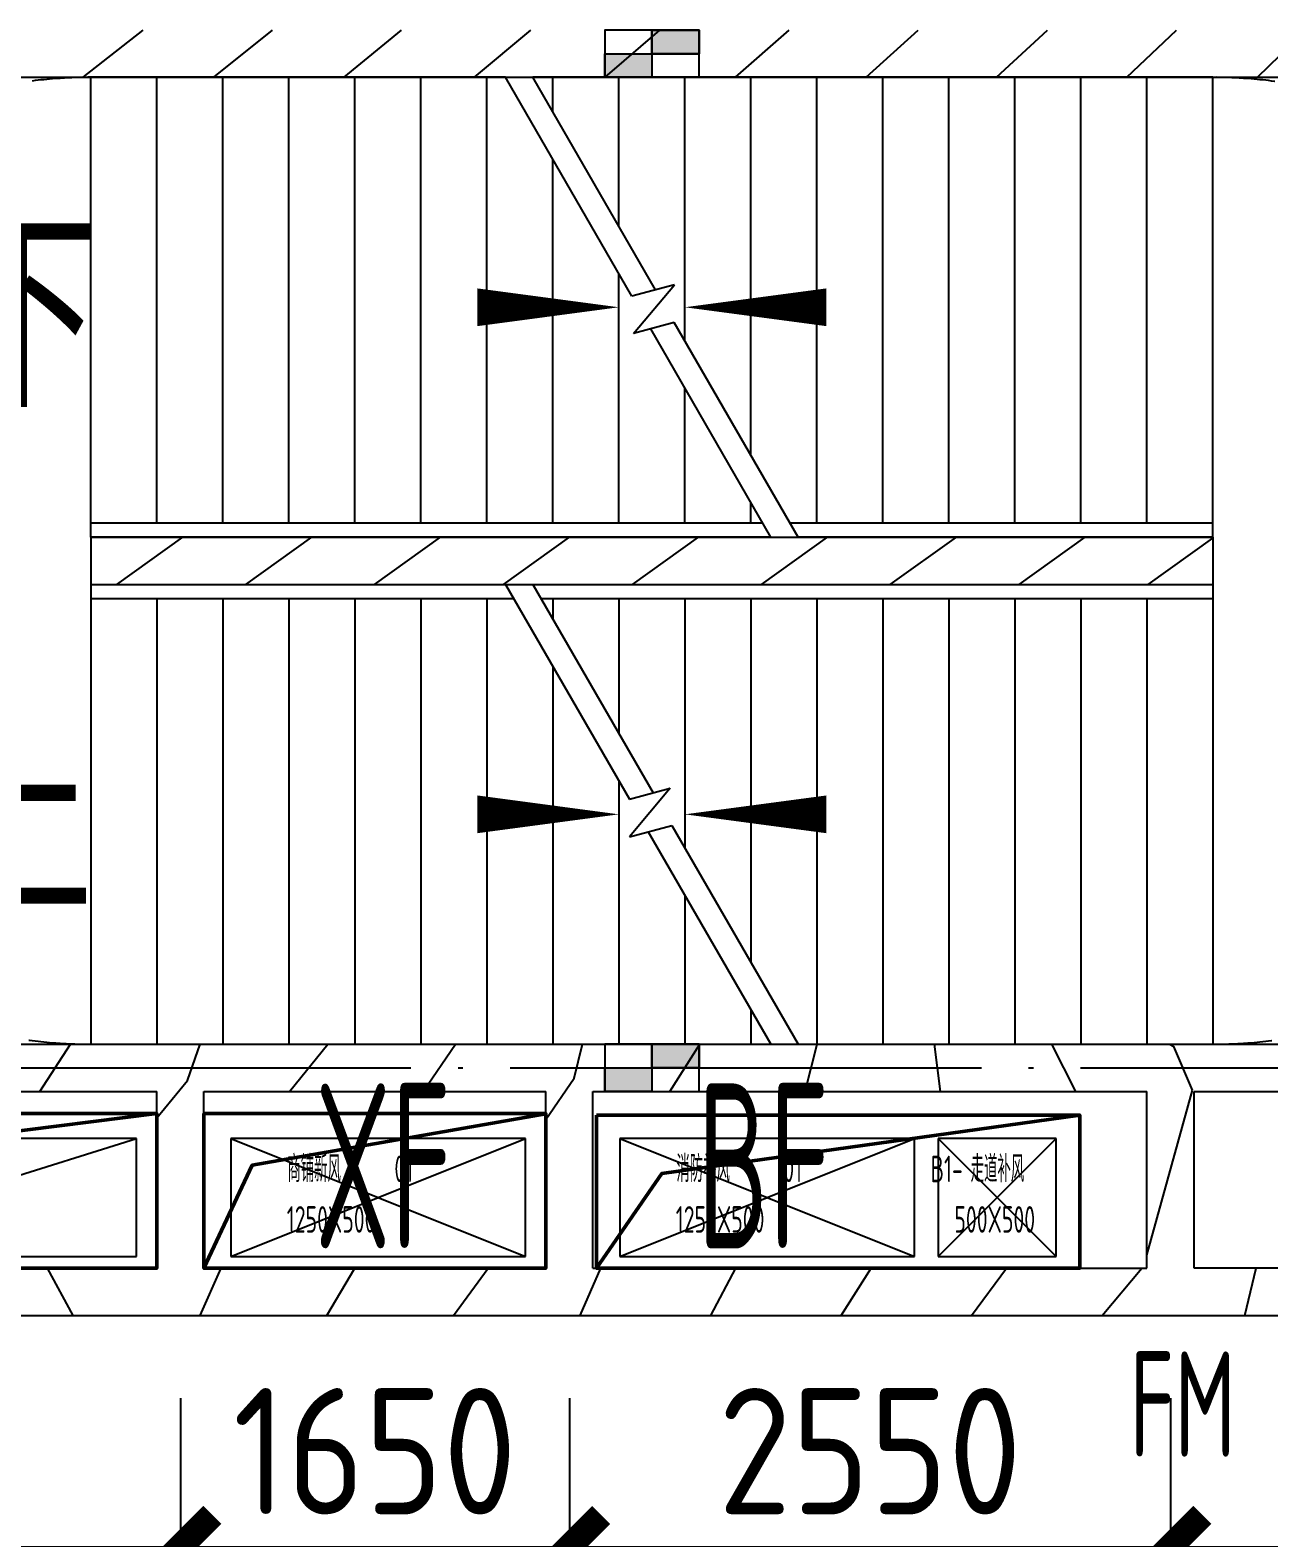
# Model space of a CAD drawing. Header units: inches. Extents: x 0 to 1813292486, y 0 to 3473589894.
# Drawn here: x 600474649 to 600479903, y 3473277625 to 3473284018 of the extents above; entities that cross this region are included whole.
import ezdxf

# ---------------------------------------------------------------- set-up
doc = ezdxf.new("R2010")
doc.units = ezdxf.units.IN
doc.header["$LTSCALE"] = 1000
doc.header["$MEASUREMENT"] = 0
doc.linetypes.add('AX-MALL-GIRD-200$0$DOTE', pattern=[2.4200000000000004, 2, -0.2, 0.02, -0.2])
doc.linetypes.add('AX-MALL-WALL-P02-QT$0$DASH', pattern=[0.35, 0.25, -0.1])
for name, color, linetype in [('A-Anno-Note', 241, 'Continuous'), ('AX-MALL-DIM-P02$0$A-Anno-Dims', 3, 'Continuous'), ('AX-MALL-DIM-P02$0$A-Detl-Thin', 131, 'Continuous'), ('AX-MALL-GIRD-200$0$A-Grid', 222, 'AX-MALL-GIRD-200$0$DOTE'), ('AX-MALL-P02-200$0$A-Anno-Note', 241, 'Continuous'), ('AX-MALL-WALL-P02$0$A-Anno-Note', 241, 'Continuous'), ('AX-MALL-WALL-P02-QT$0$A-Accs', 181, 'Continuous'), ('AX-MALL-WALL-P02-QT$0$A-Anno-Dims', 3, 'Continuous'), ('AX-MALL-WALL-P02-QT$0$A-Anno-Note', 241, 'Continuous'), ('AX-MALL-WALL-P02-QT$0$A-Detl-Patt', 8, 'Continuous'), ('AX-MALL-WALL-P02-QT$0$A-Detl-Thin', 131, 'Continuous'), ('AX-MALL-WALL-P02-QT$0$A-Strs', 151, 'Continuous'), ('AX-MALL-WALL-P02-QT$0$A-Wall', 2, 'Continuous'), ('AX-MALL-WALL-P02-QT$0$A-Wall-Patt', 13, 'Continuous'), ('AX-MALL-WALL-P02-QT$0$A-Wind', 4, 'Continuous'), ('AX-MALL-WORD-P02$0$A-Wind-Iden', 11, 'Continuous'), ('AX-MALL-ZTKD-P02$0$A-Anno-Note', 241, 'Continuous'), ('MX-MALL-P02-LG$0$M-AC-DUCT-FLG', 40, 'Continuous'), ('MX-MALL-P02-LG$0$M-AC-DUCT-PAD', 70, 'Continuous'), ('MX-MALL-P02-LG$0$M-VT-DUCT-FLG', 40, 'Continuous'), ('MX-MALL-P02-LG$0$M-VT-DUCT-SAD', 90, 'Continuous'), ('MX-MALL-P02-LG$0$M-VT-DUCT-SED', 150, 'Continuous'), ('MX-MALL-P02-LG$0$M-VT-TEXT', 21, 'Continuous'), ('SX-MALL-LT-TZ-2F(T)$0$SX-S1-TZ-(2F~3F)$0$TZ', 255, 'Continuous'), ('SX-MALL-LT-TZ-2F(T)$0$SX-S1-TZ-（-2F~-1F）$0$S-PATT-SOLD', 251, 'Continuous'), ('SX-MALL-NTKD-L-2F$0$S-HOLE', 5, 'Continuous'), ('SX-MALL-TZ-2F~3F$0$S-DIMS', 81, 'Continuous')]:
    doc.layers.add(name, color=color, linetype=linetype)
doc.styles.add('AX-MALL-DIM-P02$0$_TCH_DIM_T3', font='gbenor.shx')
doc.styles.add('AX-MALL-WALL-P02-QT$0$_TCH_DIM', font='gbenor.shx')
doc.styles.add('AX-MALL-WALL-P02-QT$0$STANDARD', font='gbenor.shx', dxfattribs={"bigfont": 'gbcbig.shx'})
doc.styles.add('AX-MALL-WORD-P02$0$_TCH_WINDOW', font='gbenor.shx', dxfattribs={"bigfont": 'gbcbig.shx'})
doc.styles.add('MX-MALL-P02-LG$0$_THVAC_WIN', font='gbenor.shx', dxfattribs={"bigfont": 'gbcbig.shx'})
doc.dimstyles.new('AX-MALL-DIM-P02$0$_TCH_ARCH&&180', dxfattribs={"dimtxt": 535.5, "dimasz": 270, "dimexe": 450, "dimexo": 450, "dimgap": 137.25, "dimtad": 1, "dimdec": 0, "dimzin": 0, "dimdsep": 46, "dimtxsty": 'AX-MALL-DIM-P02$0$_TCH_DIM_T3', "dimblk": 'AX-MALL-DIM-P02$0$_ArchTick', "dimcen": 0.09, "dimclrt": 7, "dimazin": 2, "dimtfac": 1, "dimtdec": 0, "dimtix": 1, "dimtmove": 2, "dimatfit": 3, "dimfxl": 500, "dimtolj": 1, "dimtzin": 0, "dimarcsym": 0})
pattern_1 = [(45, (0, 359.0227), (-353.55353201463, 353.55353201463), [])]

# ---------------------------------------------------------------- blocks, each defined once
blk = doc.blocks.new('AX-MALL-WORD-P02')
at = {"layer": 'AX-MALL-WORD-P02$0$A-Wind-Iden', "style": 'AX-MALL-WORD-P02$0$_TCH_WINDOW', "width": 0.7}
blk.add_text('FM', height=446.25, rotation=339.5681615221386, dxfattribs=at).set_placement((600311899.8300655, 3473168744.882519))
blk = doc.blocks.new('AX-MALL-GIRD-200')
at = {"layer": 'AX-MALL-GIRD-200$0$A-Grid'}
blk.add_line((600241980.060326, 3473196551.41375), (600599876.0644244, 3473063224.650467), dxfattribs=at)
blk = doc.blocks.new('MX-MALL-P02-LG')
at = {"layer": 'MX-MALL-P02-LG$0$M-AC-DUCT-FLG'}
for p, q in [((600308797.7394825, 3473171339.730335), (600309794.5532494, 3473170434.820221)), ((600308623.1930662, 3473170871.186262), (600309969.0996656, 3473170903.364294))]:
    blk.add_line(p, q, dxfattribs=at)
at = {"layer": 'MX-MALL-P02-LG$0$M-AC-DUCT-PAD'}
for p, q in [((600308797.7394825, 3473171339.730335), (600308623.1930662, 3473170871.186262)), ((600309969.0996656, 3473170903.364294), (600308797.7394825, 3473171339.730335)), ((600309794.5532494, 3473170434.820221), (600309969.0996656, 3473170903.364294)), ((600308623.1930662, 3473170871.186262), (600309794.5532494, 3473170434.820221))]:
    blk.add_line(p, q, dxfattribs=at)
at = {"layer": 'MX-MALL-P02-LG$0$M-VT-DUCT-FLG'}
for p, q in [((600306749.0156924, 3473171569.369187), (600308422.903143, 3473171479.364728)), ((600310343.933899, 3473170763.724405), (600311340.7476659, 3473169858.814291)), ((600310169.3874828, 3473170295.180332), (600311515.2940822, 3473170327.358365)), ((600311609.9837424, 3473170292.074701), (600311904.0020355, 3473169648.993647)), ((600311435.4523615, 3473169823.525027), (600312078.5334164, 3473170117.543321))]:
    blk.add_line(p, q, dxfattribs=at)
at = {"layer": 'MX-MALL-P02-LG$0$M-VT-DUCT-SAD'}
for p, q in [((600310343.933899, 3473170763.724405), (600310169.3874828, 3473170295.180332)), ((600311515.2940822, 3473170327.358365), (600310343.933899, 3473170763.724405)), ((600311340.7476659, 3473169858.814291), (600311515.2940822, 3473170327.358365)), ((600310169.3874828, 3473170295.180332), (600311340.7476659, 3473169858.814291)), ((600311609.9837424, 3473170292.074701), (600311435.4523615, 3473169823.525027)), ((600312078.5334164, 3473170117.543321), (600311609.9837424, 3473170292.074701)), ((600311904.0020355, 3473169648.993647), (600312078.5334164, 3473170117.543321)), ((600311435.4523615, 3473169823.525027), (600311904.0020355, 3473169648.993647))]:
    blk.add_line(p, q, dxfattribs=at)
at = {"layer": 'MX-MALL-P02-LG$0$M-VT-DUCT-SED'}
for p, q in [((600308422.903143, 3473171479.364728), (600306923.5621086, 3473172037.91326)), ((600306749.0156924, 3473171569.369187), (600308248.3567268, 3473171010.820655)), ((600308248.3567268, 3473171010.820655), (600308422.903143, 3473171479.364728))]:
    blk.add_line(p, q, dxfattribs=at)
at = {"layer": 'MX-MALL-P02-LG$0$M-VT-TEXT', "style": 'MX-MALL-P02-LG$0$_THVAC_WIN', "width": 0.7}
for s, height, rotation, p in [('商铺新风', 112.6582278481012, 339.5681612591187, (600308958.6463246, 3473171083.038999, -3000)), ('01', 112.6582278481012, 339.5681612591187, (600309383.7759343, 3473170924.665744, -3000)), ('1250X500', 112.6582278481012, 339.5681612591187, (600308881.4890599, 3473170882.834712, -3000)), ('消防补风', 112.6582278481011, 339.5681613187875, (600310504.8407364, 3473170507.033063, -3000)), ('消防补风', 112.6582278481012, 339.5681612591187, (600310504.8407815, 3473170507.033049, -3000)), ('01', 112.6582278481011, 339.5681613187875, (600310929.9703463, 3473170348.659809, -3000)), ('01', 112.6582278481012, 339.5681612591187, (600310929.9703912, 3473170348.659794, -3000)), ('1250X500', 112.6582278481011, 339.5681613187875, (600310427.6834731, 3473170306.828775, -3000)), ('B1-', 112.6582278481011, 339.5681611730485, (600311515.0916326, 3473170130.009102, -9000.000000029797)), ('走道补风', 112.6582278481011, 339.5681611730485, (600311674.5152361, 3473170070.619132, -9000.000000029797)), ('500X500', 112.6582278481011, 339.5681611730485, (600311535.0665178, 3473169894.295609, -9000.000000029797))]:
    blk.add_text(s, height=height, rotation=rotation, dxfattribs=at).set_placement(p)
blk = doc.blocks.new('SX-MALL-LT-TZ-2F(T)$0$SX-S1-TZ-（-2F~-1F）$0$55')
at = {"layer": 'SX-MALL-LT-TZ-2F(T)$0$SX-S1-TZ-（-2F~-1F）$0$S-PATT-SOLD'}
h = blk.add_hatch(color=251, dxfattribs=at)
h.dxf.hatch_style = 1
h.paths.add_polyline_path([(-77686.27864599228, -69171.32194757462), (-77486.27864456177, -69171.3219474554), (-77486.27864456177, -69271.32194751501), (-77686.27864551544, -69271.32194757462)])
h = blk.add_hatch(color=251, dxfattribs=at)
h.dxf.hatch_style = 1
h.paths.add_polyline_path([(-77886.27864646912, -69271.32194751501), (-77686.2786450386, -69271.32194751501), (-77686.27864456177, -69371.3219473958), (-77886.27864551544, -69371.3219473958)])
for p, q in [((-77686.2786450386, -69171.32194757462), (-77686.27864456177, -69371.3219474554)), ((-77886.27864551544, -69271.32194751501), (-77486.27864456177, -69271.32194751501))]:
    blk.add_line(p, q)
for points in [[(-77886.27864408493, -69371.32194751501), (-77486.27864408493, -69371.3219474554), (-77486.27864408493, -69171.3219474554), (-77886.27864456177, -69171.32194757462)], [(-77686.27864599228, -69171.32194757462), (-77486.27864456177, -69171.3219474554), (-77486.27864456177, -69271.32194751501), (-77686.27864551544, -69271.32194757462)], [(-77886.27864646912, -69271.32194751501), (-77686.2786450386, -69271.32194751501), (-77686.27864456177, -69371.3219473958), (-77886.27864551544, -69371.3219473958)]]:
    blk.add_lwpolyline(points, close=True)
blk = doc.blocks.new('SX-MALL-LT-TZ-2F(T)')
at = {"layer": 'SX-MALL-LT-TZ-2F(T)$0$SX-S1-TZ-(2F~3F)$0$TZ', "rotation": 339.5681613221936}
for p in [(600409058.7188381, 3473212820.277149), (600407557.6196595, 3473208790.798107)]:
    blk.add_blockref('SX-MALL-LT-TZ-2F(T)$0$SX-S1-TZ-（-2F~-1F）$0$55', p, dxfattribs=at)
blk = doc.blocks.new('SX-MALL-TZ-2F~3F')
at = {"layer": 'SX-MALL-TZ-2F~3F$0$S-DIMS', "rotation": 1.387142046460944e-06}
blk.add_blockref('SX-MALL-LT-TZ-2F(T)', (84.08594870567322, -14.53440642356873), dxfattribs=at)
blk = doc.blocks.new('SX-MALL-NTKD-L-2F')
at = {"layer": 'SX-MALL-NTKD-L-2F$0$S-HOLE', "lineweight": 50}
for points, elevation in [([(600306672.0887855, 3473171544.669617), (600308311.9931494, 3473170933.757122), (600308541.2709447, 3473171549.2195), (600306901.3665808, 3473172160.131995)], 3000), ([(600310286.781293, 3473170891.72877), (600312207.7128208, 3473170176.125465), (600311980.8024418, 3473169567.018067), (600310059.8709141, 3473170282.621372)], 2999.999999999999)]:
    blk.add_lwpolyline(points, close=True, dxfattribs=dict(at, elevation=elevation))
for points in [[(600308541.2709447, 3473171549.2195), (600307177.6002117, 3473171869.713295), (600306672.0887854, 3473171544.669617)], [(600310087.0027126, 3473170971.971659), (600308844.5383614, 3473171202.89641), (600308499.4107809, 3473170863.938556)]]:
    blk.add_lwpolyline(points, dxfattribs=at)
blk.add_lwpolyline([(600308728.6323708, 3473171479.250063), (600310087.4101847, 3473170973.065457), (600309858.1885942, 3473170357.753953), (600308499.4107803, 3473170863.938559)], close=True, dxfattribs=at)
at = {"layer": 'SX-MALL-NTKD-L-2F$0$S-HOLE', "lineweight": 50, "elevation": 2999.999999999999}
blk.add_lwpolyline([(600312207.7131884, 3473170176.125328), (600310459.9331481, 3473170562.875579), (600310059.870953, 3473170282.621472)], dxfattribs=at)
blk = doc.blocks.new('SX-MALL-NTKD-2F')
blk.add_blockref('SX-MALL-NTKD-L-2F', (0, 0))
blk = doc.blocks.new('AX-MALL-WALL-P02-QT')
at = {"layer": 'AX-MALL-WALL-P02-QT$0$A-Wall-Patt'}
h = blk.add_hatch(dxfattribs=at)
h.set_pattern_fill('普通砖', color=256, scale=200, style=0)
h.set_pattern_definition(pattern_1)
h.paths.add_polyline_path([(600307236.08429, 3473176830.312534), (600307263.64755, 3473176713.330863), (600316821.9466473, 3473173152.583981), (600316888.092202, 3473173234.656368), (600316798.0563989, 3473173374.910893), (600307333.4661164, 3473176900.748493)])
h = blk.add_hatch(dxfattribs=at)
h.set_pattern_fill('普通砖', color=256, scale=200, style=0)
h.set_pattern_definition(pattern_1)
h.paths.add_polyline_path([(600309061.9777027, 3473173749.058857), (600313522.5172817, 3473172087.376979), (600313592.335848, 3473172274.794609), (600309131.796269, 3473173936.476487)])
h = blk.add_hatch(dxfattribs=at)
h.set_pattern_fill('普通砖', color=256, scale=200, style=0)
h.set_pattern_definition(pattern_1)
h.paths.add_polyline_path([(600305734.9851136, 3473172800.833502), (600305762.5483737, 3473172683.851832), (600308573.8128119, 3473171636.573338), (600308690.7944819, 3473171664.136598), (600308737.3401926, 3473171789.081684), (600305832.3669399, 3473172871.269461)])
h = blk.add_hatch(dxfattribs=at)
h.set_pattern_fill('普通砖', color=256, scale=200, style=0)
h.set_pattern_definition(pattern_1)
h.paths.add_polyline_path([(600305500.7287502, 3473171981.035722), (600305243.4925544, 3473171863.436659), (600308349.3908887, 3473170706.398394), (600308386.9316326, 3473170834.698094), (600308311.9931899, 3473170933.757227)])
h = blk.add_hatch(dxfattribs=at)
h.set_pattern_fill('普通砖', color=256, scale=200, style=0)
h.set_pattern_definition(pattern_1)
h.paths.add_polyline_path([(600308690.7944819, 3473171664.136598), (600308761.2304413, 3473171566.754772), (600310120.0082543, 3473171060.570166), (600310241.4924078, 3473171086.456118), (600310297.0430852, 3473171208.04659), (600308737.3401926, 3473171789.081684)])
h = blk.add_hatch(dxfattribs=at)
h.set_pattern_fill('普通砖', color=256, scale=200, style=0)
h.set_pattern_definition(pattern_1)
h.paths.add_polyline_path([(600308386.9316326, 3473170834.698094), (600308499.4108194, 3473170863.938661), (600308761.2304413, 3473171566.754772), (600308690.7944819, 3473171664.136598), (600308573.8128119, 3473171636.573338), (600308311.9931899, 3473170933.757227)])
h = blk.add_hatch(dxfattribs=at)
h.set_pattern_fill('普通砖', color=256, scale=200, style=0)
h.set_pattern_definition(pattern_1)
h.paths.add_polyline_path([(600310241.4924078, 3473171086.456118), (600310307.4258838, 3473170990.751599), (600312509.5830286, 3473170170.383445), (600312631.0671822, 3473170196.269398), (600312686.61786, 3473170317.859869), (600310297.0430852, 3473171208.04659)])
h = blk.add_hatch(dxfattribs=at)
h.set_pattern_fill('普通砖', color=256, scale=200, style=0)
h.set_pattern_definition(pattern_1)
h.paths.add_polyline_path([(600309933.1270752, 3473170258.694922), (600310045.6062618, 3473170287.935489), (600310307.4258838, 3473170990.751599), (600310241.4924077, 3473171086.456118), (600310120.0082543, 3473171060.570166), (600309858.1886324, 3473170357.754056)])
h = blk.add_hatch(dxfattribs=at)
h.set_pattern_fill('普通砖', color=256, scale=200, style=0)
h.set_pattern_definition(pattern_1)
h.paths.add_polyline_path([(600308386.9316326, 3473170834.698094), (600308349.3908887, 3473170706.398394), (600309895.5863312, 3473170130.395221), (600309933.1270752, 3473170258.694921), (600309858.1886324, 3473170357.754056), (600308499.4108194, 3473170863.938661)])
h = blk.add_hatch(dxfattribs=at)
h.set_pattern_fill('普通砖', color=256, scale=200, style=0)
h.set_pattern_definition(pattern_1)
h.paths.add_polyline_path([(600312631.0671822, 3473170196.269398), (600312697.000658, 3473170100.564878), (600315320.8474709, 3473169123.104949), (600315418.2292973, 3473169193.540909), (600315390.6660373, 3473169310.522579), (600312686.61786, 3473170317.859869)])
h = blk.add_hatch(dxfattribs=at)
h.set_pattern_fill('普通砖', color=256, scale=200, style=0)
h.set_pattern_definition(pattern_1)
h.paths.add_polyline_path([(600309933.1270752, 3473170258.694922), (600309895.5863312, 3473170130.395221), (600312285.1611049, 3473169240.2085), (600312322.701849, 3473169368.508201), (600312247.7634062, 3473169467.567335), (600310045.6062618, 3473170287.935489)])
h = blk.add_hatch(dxfattribs=at)
h.set_pattern_fill('普通砖', color=256, scale=200, style=0)
h.set_pattern_definition(pattern_1)
h.paths.add_polyline_path([(600312322.7018489, 3473169368.508201), (600312435.1810356, 3473169397.748768), (600312697.000658, 3473170100.564878), (600312631.0671822, 3473170196.269398), (600312509.5830286, 3473170170.383445), (600312247.7634062, 3473169467.567335)])
h = blk.add_hatch(dxfattribs=at)
h.set_pattern_fill('普通砖', color=256, scale=200, style=0)
h.set_pattern_definition(pattern_1)
h.paths.add_polyline_path([(600312285.1611049, 3473169240.2085), (600312927.6153567, 3473169000.87544), (600312997.4339229, 3473169188.293069), (600312435.1810356, 3473169397.748768), (600312322.7018489, 3473169368.508201)])
at = {"layer": 'AX-MALL-WALL-P02-QT$0$A-Anno-Dims'}
for points in [[(600309340.9694419, 3473174899.010433, 0, 0, 0), (600311571.2392312, 3473174068.169493, 0, 160, 0), (600311008.9863433, 3473174277.625192, 0, 0, 0)], [(600314063.8937013, 3473173139.58256, 0, 0, 0), (600311833.6239123, 3473173970.4235, 0, 160, 0), (600312395.8768003, 3473173760.967801, 0, 0, 0)], [(600308590.4198533, 3473172884.270918, 0, 0, 0), (600310820.6896424, 3473172053.429977, 0, 160, 0), (600310258.4367545, 3473172262.885677, 0, 0, 0)], [(600313313.3441128, 3473171124.843045, 0, 0, 0), (600311083.0743235, 3473171955.683985, 0, 160, 0), (600311645.3272116, 3473171746.228286, 0, 0, 0)]]:
    blk.add_lwpolyline(points, format="xyseb", dxfattribs=at)
at = {"layer": 'AX-MALL-WALL-P02-QT$0$A-Strs'}
for p, q in [((600309152.7418412, 3473173992.701782), (600309812.5272937, 3473175763.798379)), ((600311461.191882, 3473175149.622443), (600309812.5272937, 3473175763.798379)), ((600309415.1265224, 3473173894.955789), (600310074.9119748, 3473175666.052386)), ((600309677.5112034, 3473173797.209796), (600310337.2966559, 3473175568.306394)), ((600309939.8958845, 3473173699.463803), (600310599.6813369, 3473175470.5604)), ((600310202.2805655, 3473173601.71781), (600310862.066018, 3473175372.814408)), ((600310464.6652466, 3473173503.971817), (600311124.4506991, 3473175275.068415)), ((600310727.0499278, 3473173406.225824), (600311386.8353802, 3473175177.322422)), ((600311639.284507, 3473174093.105532), (600311461.191882, 3473175149.622443)), ((600314273.066872, 3473174102.116499), (600311569.3975008, 3473175109.312675)), ((600311742.3472359, 3473174083.30545), (600311569.3975008, 3473175109.312675)), ((600311597.7153722, 3473174941.319699), (600311649.2200612, 3473175079.576429)), ((600311690.7990273, 3473174389.110107), (600311911.6047423, 3473174981.830436)), ((600311783.8826824, 3473173836.900516), (600312173.9894234, 3473174884.084443)), ((600311876.9663376, 3473173284.690924), (600312436.3741045, 3473174786.33845)), ((600310989.4346087, 3473173308.479831), (600311527.8968059, 3473174753.902069)), ((600312038.973333, 3473172917.49586), (600312698.7587855, 3473174688.592457)), ((600312301.3580141, 3473172819.749866), (600312961.1434666, 3473174590.846464)), ((600312563.7426953, 3473172722.003873), (600313223.5281477, 3473174493.100471)), ((600312826.1273763, 3473172624.257881), (600313485.9128288, 3473174395.354478)), ((600313088.5120574, 3473172526.511888), (600313748.2975098, 3473174297.608485)), ((600311251.8192899, 3473173210.733838), (600311620.980461, 3473174201.692477)), ((600313350.8967384, 3473172428.765895), (600314010.6821909, 3473174199.862493)), ((600311591.2655805, 3473173942.699353), (600311825.2096561, 3473174075.426186)), ((600311825.2096561, 3473174075.426186), (600311639.284507, 3473174093.105532)), ((600313613.2814195, 3473172331.019902), (600314273.066872, 3473174102.116499)), ((600309131.7962714, 3473173936.476493), (600309152.7418412, 3473173992.701782)), ((600309131.7962714, 3473173936.476493), (600309152.7418414, 3473173992.701782)), ((600311823.949527, 3473172997.598537), (600309152.7418414, 3473173992.701782)), ((600311835.4656427, 3473172929.280318), (600309131.7962714, 3473173936.476493)), ((600311835.4656427, 3473172929.280318), (600309131.7962714, 3473173936.476493)), ((600311768.8957926, 3473173925.80876), (600311591.2655805, 3473173942.699353)), ((600311835.4656427, 3473172929.280318), (600311665.8330636, 3473173935.608841)), ((600311943.6712614, 3473172888.97055), (600311768.8957926, 3473173925.80876)), ((600309041.0321352, 3473173692.833576), (600308381.2466828, 3473171921.736978)), ((600309061.977705, 3473173749.058864), (600309041.0321352, 3473173692.833576)), ((600309061.977705, 3473173749.058864), (600309041.032135, 3473173692.833576)), ((600309041.032135, 3473173692.833576), (600310722.1584089, 3473173066.564709)), ((600309061.977705, 3473173749.058864), (600310710.6422933, 3473173134.882928)), ((600309061.977705, 3473173749.058864), (600310710.6422933, 3473173134.882928)), ((600311514.2039709, 3473173112.987845), (600311714.064116, 3473173649.482886)), ((600309303.4168164, 3473173595.087583), (600308643.6313639, 3473171823.990985)), ((600309565.8014973, 3473173497.34159), (600308906.016045, 3473171726.244992)), ((600309828.1861784, 3473173399.595597), (600309168.400726, 3473171628.498999)), ((600310090.5708594, 3473173301.849604), (600309430.7854071, 3473171530.753006)), ((600310352.9555407, 3473173204.103611), (600309693.1700882, 3473171433.007013)), ((600310710.6422933, 3473173134.882927), (600310885.4177622, 3473172098.044718)), ((600310615.3402218, 3473173106.357618), (600309955.5547693, 3473171335.26102)), ((600310818.8479121, 3473173094.57316), (600313522.5172833, 3473172087.376984)), ((600310818.8479121, 3473173094.57316), (600310988.4804912, 3473172088.244636)), ((600310818.8479121, 3473173094.57316), (600313522.5172833, 3473172087.376984)), ((600311776.588652, 3473173015.241852), (600311807.1477711, 3473173097.273294)), ((600310830.3640277, 3473173026.254941), (600313501.5717133, 3473172031.151696)), ((600310877.7249027, 3473173008.611625), (600310847.1657836, 3473172926.580184)), ((600313613.2814198, 3473172331.019902), (600311932.1551459, 3473172957.288769)), ((600311140.1095839, 3473172910.865632), (600310940.2494388, 3473172374.370592)), ((600313592.3358498, 3473172274.794613), (600311943.6712614, 3473172888.97055)), ((600313592.3358498, 3473172274.794613), (600311943.6712614, 3473172888.97055)), ((600311402.4942648, 3473172813.119639), (600311033.3330938, 3473171822.161)), ((600310777.3472172, 3473172739.162554), (600310217.9394503, 3473171237.515028)), ((600311664.8789461, 3473172715.373646), (600311126.4167489, 3473171269.951408)), ((600311927.2636269, 3473172617.627653), (600311267.4781746, 3473170846.531056)), ((600312189.6483082, 3473172519.88166), (600311529.8628557, 3473170748.785063)), ((600312452.0329893, 3473172422.135667), (600311792.2475368, 3473170651.03907)), ((600312714.4176702, 3473172324.389675), (600312054.6322179, 3473170553.293077)), ((600313592.3358498, 3473172274.794613), (600313613.2814195, 3473172331.019902)), ((600313592.3358498, 3473172274.794613), (600313613.2814198, 3473172331.019902)), ((600312976.8023514, 3473172226.643682), (600312317.0168989, 3473170455.547084)), ((600310870.4308723, 3473172186.952962), (600310480.3241314, 3473171139.769034)), ((600310885.4177622, 3473172098.044718), (600311063.0479742, 3473172081.154125)), ((600313239.1870323, 3473172128.897688), (600312579.40158, 3473170357.801091)), ((600311063.0479742, 3473172081.154125), (600310829.1038986, 3473171948.427292)), ((600313501.5717136, 3473172031.151696), (600312841.7862611, 3473170260.055098)), ((600313522.5172833, 3473172087.376984), (600313501.5717136, 3473172031.151696)), ((600313522.5172833, 3473172087.376984), (600313501.5717133, 3473172031.151696)), ((600308381.2466828, 3473171921.736978), (600311084.916054, 3473170914.540802)), ((600310829.1038986, 3473171948.427292), (600311015.0290477, 3473171930.747945)), ((600310911.9663188, 3473171940.548028), (600311084.916054, 3473170914.540802)), ((600311015.0290477, 3473171930.747945), (600311193.1216727, 3473170874.231035)), ((600310963.5145274, 3473171634.743371), (600310742.7088125, 3473171042.023042)), ((600311056.5981826, 3473171082.533779), (600311005.0934936, 3473170944.277049)), ((600311193.1216727, 3473170874.231034), (600312841.7862611, 3473170260.055098))]:
    blk.add_line(p, q, dxfattribs=at)
at = {"layer": 'AX-MALL-WALL-P02-QT$0$A-Strs', "linetype": 'AX-MALL-WALL-P02-QT$0$DASH'}
for points in [[(600309812.5272828, 3473175763.798357, 0.4142135621634755), (600307304.4743904, 3473174617.207497), (600307234.6558247, 3473174429.789867, 0.4142135621629859), (600308381.2466815, 3473171921.736974, 0.4142135621629859)], [(600314273.0668565, 3473174102.116482, -0.4142135621634755), (600315419.6577146, 3473171594.063588), (600315349.8391477, 3473171406.645959, -0.4142135621629859), (600312841.7862564, 3473170260.055098, -0.4142135621629859)]]:
    blk.add_lwpolyline(points, format="xyb", dxfattribs=at)
at = {"layer": 'AX-MALL-WALL-P02-QT$0$A-Wall'}
for p, q in [((600307263.64755, 3473176713.330863), (600316821.9466473, 3473173152.583981)), ((600309131.796269, 3473173936.476487), (600309061.9777027, 3473173749.058857)), ((600309131.796269, 3473173936.476487), (600313592.335848, 3473172274.794609)), ((600309061.9777027, 3473173749.058857), (600313522.5172817, 3473172087.376979)), ((600305832.3669399, 3473172871.269461), (600308737.3401926, 3473171789.081684)), ((600305762.5483737, 3473172683.851832), (600308573.8128119, 3473171636.573338)), ((600313592.335848, 3473172274.794609), (600313522.5172817, 3473172087.376979)), ((600305500.7287502, 3473171981.035722), (600308311.9931899, 3473170933.757227)), ((600305243.4925544, 3473171863.436659), (600308349.3908887, 3473170706.398394)), ((600308737.3401926, 3473171789.081684), (600310297.0430852, 3473171208.04659)), ((600308311.9931899, 3473170933.757227), (600308573.8128119, 3473171636.573338)), ((600308499.4108194, 3473170863.938661), (600308761.2304413, 3473171566.754772)), ((600308761.2304413, 3473171566.754772), (600310120.0082543, 3473171060.570166)), ((600310297.0430852, 3473171208.04659), (600312686.61786, 3473170317.859869)), ((600309858.1886324, 3473170357.754056), (600310120.0082543, 3473171060.570166)), ((600310045.6062618, 3473170287.935489), (600310307.4258838, 3473170990.751599)), ((600310307.4258838, 3473170990.751599), (600312509.5830286, 3473170170.383445)), ((600308499.4108194, 3473170863.938661), (600309858.1886324, 3473170357.754056)), ((600308349.3908887, 3473170706.398394), (600309895.5863312, 3473170130.395221)), ((600312686.61786, 3473170317.859869), (600315390.6660373, 3473169310.522579)), ((600310045.6062618, 3473170287.935489), (600312247.7634062, 3473169467.567335)), ((600309895.5863312, 3473170130.395221), (600312285.1611049, 3473169240.2085)), ((600312247.7634062, 3473169467.567335), (600312509.5830286, 3473170170.383445)), ((600312435.1810356, 3473169397.748768), (600312697.000658, 3473170100.564878)), ((600312697.000658, 3473170100.564878), (600315320.8474709, 3473169123.104949)), ((600312997.4339229, 3473169188.293069), (600312435.1810356, 3473169397.748768)), ((600312285.1611049, 3473169240.2085), (600312927.6153567, 3473169000.87544))]:
    blk.add_line(p, q, dxfattribs=at)
at = {"layer": 'AX-MALL-WALL-P02-QT$0$A-Anno-Dims'}
blk.add_blockref('SX-MALL-NTKD-2F', (0, 0), dxfattribs=at)
at = {"layer": 'AX-MALL-WALL-P02-QT$0$A-Detl-Patt'}
blk.add_blockref('SX-MALL-TZ-2F~3F', (0, 0), dxfattribs=at)
at = {"layer": 'AX-MALL-WALL-P02-QT$0$A-Detl-Thin'}
blk.add_blockref('MX-MALL-P02-LG', (0, 0), dxfattribs=at)
at = {"layer": 'AX-MALL-WALL-P02-QT$0$A-Wind'}
blk.add_blockref('AX-MALL-GIRD-200', (0, 0), dxfattribs=at)
at = {"layer": 'AX-MALL-WALL-P02-QT$0$A-Accs', "style": 'AX-MALL-WALL-P02-QT$0$STANDARD', "width": 0.6}
for s, p in [('XF', (600308969.7773042, 3473170779.091568)), ('BF', (600310489.6231525, 3473170212.904394))]:
    blk.add_text(s, height=699.9999999999998, rotation=339.5681613092246, dxfattribs=at).set_placement(p)
at = {"layer": 'AX-MALL-WALL-P02-QT$0$A-Anno-Note', "style": 'AX-MALL-WALL-P02-QT$0$_TCH_DIM', "width": 0.7}
for s, p in [('下', (600308782.0560229, 3473174733.724667)), ('上', (600308007.0823281, 3473172728.083848))]:
    blk.add_text(s, height=675.177304964539, rotation=339.5681613092755, dxfattribs=at).set_placement(p)
blk = doc.blocks.new('AX-MALL-WALL-P02')
at = {"layer": 'AX-MALL-WALL-P02$0$A-Anno-Note'}
blk.add_blockref('AX-MALL-WORD-P02', (0, 0), dxfattribs=at)
blk.add_blockref('AX-MALL-WALL-P02-QT', (0, 0), dxfattribs=at)
blk = doc.blocks.new('AX-MALL-ZTKD-P02')
at = {"layer": 'AX-MALL-ZTKD-P02$0$A-Anno-Note'}
blk.add_blockref('AX-MALL-GIRD-200', (0, 0), dxfattribs=at)
blk = doc.blocks.new('AX-MALL-DIM-P02$0$_ArchTick')
at = {"color": 0, "linetype": 'ByBlock', "const_width": 0.4}
blk.add_lwpolyline([(-0.5, -0.5), (0.5, 0.5)], dxfattribs=at)
blk = doc.blocks.new('*D1128')
at = {"layer": 'AX-MALL-DIM-P02$0$A-Anno-Dims', "color": 0, "lineweight": -2, "transparency": 16777216}
for p, q in [((600307837.0608653, 3473168656.272902), (600308950.5230433, 3473168241.475567)), ((600308284.4680579, 3473167742.604735), (600308528.8333774, 3473168398.567341)), ((600307592.6955458, 3473168000.310295), (600308706.1577238, 3473167585.51296))]:
    blk.add_line(p, q, dxfattribs=at)
at = {"layer": 'AX-MALL-DIM-P02$0$A-Anno-Dims', "color": 0, "lineweight": -2, "transparency": 16777216, "xscale": 270, "yscale": 270, "zscale": 270}
for p, rotation in [((600308528.8333774, 3473168398.567341), 69.56816126292047), ((600308284.4680579, 3473167742.604735), 249.5681612629205)]:
    blk.add_blockref('AX-MALL-DIM-P02$0$_ArchTick', p, dxfattribs=dict(at, rotation=rotation))
at = {"layer": 'AX-MALL-DIM-P02$0$A-Anno-Dims', "color": 7, "transparency": 16777216, "insert": (600308230.9032172, 3473169119.903202), "char_height": 535.5, "attachment_point": 5, "rotation": 69.56816126292047, "style": 'AX-MALL-DIM-P02$0$_TCH_DIM_T3'}
blk.add_mtext('\\A1;700', dxfattribs=at)
blk = doc.blocks.new('*D1539')
at = {"layer": 'AX-MALL-DIM-P02$0$A-Anno-Dims', "color": 0, "lineweight": -2, "transparency": 16777216}
for p, q in [((600315213.7573776, 3473172631.189424), (600314721.8558476, 3473172814.437178)), ((600314445.3598506, 3473170783.16911), (600315143.5455136, 3473172657.345403)), ((600314515.5717145, 3473170757.013131), (600314023.6701846, 3473170940.260885))]:
    blk.add_line(p, q, dxfattribs=at)
at = {"layer": 'AX-MALL-DIM-P02$0$A-Anno-Dims', "color": 0, "lineweight": -2, "transparency": 16777216, "xscale": 270, "yscale": 270, "zscale": 270}
for p, rotation in [((600315143.5455136, 3473172657.345403), 69.56816131292548), ((600314445.3598506, 3473170783.16911), 249.5681613129255)]:
    blk.add_blockref('AX-MALL-DIM-P02$0$_ArchTick', p, dxfattribs=dict(at, rotation=rotation))
at = {"layer": 'AX-MALL-DIM-P02$0$A-Anno-Dims', "color": 7, "transparency": 16777216, "insert": (600314414.9319829, 3473171861.639853), "char_height": 535.5, "attachment_point": 5, "rotation": 69.56816131292548, "style": 'AX-MALL-DIM-P02$0$_TCH_DIM_T3'}
blk.add_mtext('\\A1;2000', dxfattribs=at)
blk = doc.blocks.new('*D1540')
at = {"layer": 'AX-MALL-DIM-P02$0$A-Anno-Dims', "color": 0, "lineweight": -2, "transparency": 16777216}
for p, q in [((600316016.6689612, 3473174786.486983), (600315524.767431, 3473174969.734737)), ((600315143.5455134, 3473172657.345403), (600315946.457097, 3473174812.642962)), ((600315213.7573774, 3473172631.189423), (600314721.8558474, 3473172814.437177))]:
    blk.add_line(p, q, dxfattribs=at)
at = {"layer": 'AX-MALL-DIM-P02$0$A-Anno-Dims', "color": 0, "lineweight": -2, "transparency": 16777216, "xscale": 270, "yscale": 270, "zscale": 270}
for p, rotation in [((600315946.457097, 3473174812.642962), 69.5681613136829), ((600315143.5455134, 3473172657.345403), 249.5681613136829)]:
    blk.add_blockref('AX-MALL-DIM-P02$0$_ArchTick', p, dxfattribs=dict(at, rotation=rotation))
at = {"layer": 'AX-MALL-DIM-P02$0$A-Anno-Dims', "color": 7, "transparency": 16777216, "insert": (600315165.4806054, 3473173876.37678), "char_height": 535.5, "attachment_point": 5, "rotation": 69.5681613136829, "style": 'AX-MALL-DIM-P02$0$_TCH_DIM_T3'}
blk.add_mtext('\\A1;2300', dxfattribs=at)
blk = doc.blocks.new('*D1543')
at = {"layer": 'AX-MALL-DIM-P02$0$A-Anno-Dims', "color": 0, "lineweight": -2, "transparency": 16777216}
for p, q in [((600305215.0188787, 3473171500.546524), (600304837.8706977, 3473170488.147928)), ((600304994.9624708, 3473170909.837594), (600307993.6445433, 3473169792.740541)), ((600308213.7009512, 3473170383.449471), (600307836.5527703, 3473169371.050874))]:
    blk.add_line(p, q, dxfattribs=at)
at = {"layer": 'AX-MALL-DIM-P02$0$A-Anno-Dims', "color": 0, "lineweight": -2, "transparency": 16777216, "xscale": 270, "yscale": 270, "zscale": 270}
for p, rotation in [((600304994.9624708, 3473170909.837594), 159.5681614595706), ((600307993.6445433, 3473169792.740541), 339.5681614595706)]:
    blk.add_blockref('AX-MALL-DIM-P02$0$_ArchTick', p, dxfattribs=dict(at, rotation=rotation))
at = {"layer": 'AX-MALL-DIM-P02$0$A-Anno-Dims', "color": 7, "transparency": 16777216, "insert": (600306635.6861029, 3473170730.809767), "char_height": 535.5, "attachment_point": 5, "rotation": 339.56816145957066, "style": 'AX-MALL-DIM-P02$0$_TCH_DIM_T3'}
blk.add_mtext('\\A1;3200', dxfattribs=at)
blk = doc.blocks.new('*D1544')
at = {"layer": 'AX-MALL-DIM-P02$0$A-Anno-Dims', "color": 0, "lineweight": -2, "transparency": 16777216}
for p, q in [((600308213.7009511, 3473170383.449471), (600307836.5527701, 3473169371.050874)), ((600307993.6445434, 3473169792.740541), (600309539.8399868, 3473169216.737372)), ((600309759.8963945, 3473169807.446302), (600309382.7482135, 3473168795.047706))]:
    blk.add_line(p, q, dxfattribs=at)
at = {"layer": 'AX-MALL-DIM-P02$0$A-Anno-Dims', "color": 0, "lineweight": -2, "transparency": 16777216, "xscale": 270, "yscale": 270, "zscale": 270}
for p, rotation in [((600307993.6445434, 3473169792.740541), 159.5681614596564), ((600309539.8399868, 3473169216.737372), 339.5681614596565)]:
    blk.add_blockref('AX-MALL-DIM-P02$0$_ArchTick', p, dxfattribs=dict(at, rotation=rotation))
at = {"layer": 'AX-MALL-DIM-P02$0$A-Anno-Dims', "color": 7, "transparency": 16777216, "insert": (600308908.1248609, 3473169884.259656), "char_height": 535.5, "attachment_point": 5, "rotation": 339.56816145965644, "style": 'AX-MALL-DIM-P02$0$_TCH_DIM_T3'}
blk.add_mtext('\\A1;1650', dxfattribs=at)
blk = doc.blocks.new('*D1545')
at = {"layer": 'AX-MALL-DIM-P02$0$A-Anno-Dims', "color": 0, "lineweight": -2, "transparency": 16777216}
for p, q in [((600309759.896395, 3473169807.446303), (600309382.7482138, 3473168795.047706)), ((600309539.8399868, 3473169216.737372), (600311929.4147638, 3473168326.550658)), ((600312149.4711717, 3473168917.259588), (600311772.3229908, 3473167904.860991))]:
    blk.add_line(p, q, dxfattribs=at)
at = {"layer": 'AX-MALL-DIM-P02$0$A-Anno-Dims', "color": 0, "lineweight": -2, "transparency": 16777216, "xscale": 270, "yscale": 270, "zscale": 270}
for p, rotation in [((600309539.8399868, 3473169216.737372), 159.5681614590477), ((600311929.4147638, 3473168326.550658), 339.5681614590476)]:
    blk.add_blockref('AX-MALL-DIM-P02$0$_ArchTick', p, dxfattribs=dict(at, rotation=rotation))
at = {"layer": 'AX-MALL-DIM-P02$0$A-Anno-Dims', "color": 7, "transparency": 16777216, "insert": (600310876.009971, 3473169151.164715), "char_height": 535.5, "attachment_point": 5, "rotation": 339.56816145904764, "style": 'AX-MALL-DIM-P02$0$_TCH_DIM_T3'}
blk.add_mtext('\\A1;2550', dxfattribs=at)
blk = doc.blocks.new('*D1546')
at = {"layer": 'AX-MALL-DIM-P02$0$A-Anno-Dims', "color": 0, "lineweight": -2, "transparency": 16777216}
for p, q in [((600312149.4711716, 3473168917.259587), (600311772.3229907, 3473167904.860991)), ((600312805.432874, 3473168672.894607), (600312428.284693, 3473167660.496011)), ((600311929.4147639, 3473168326.550658), (600312585.3764663, 3473168082.185678))]:
    blk.add_line(p, q, dxfattribs=at)
at = {"layer": 'AX-MALL-DIM-P02$0$A-Anno-Dims', "color": 0, "lineweight": -2, "transparency": 16777216, "xscale": 270, "yscale": 270, "zscale": 270}
for p, rotation in [((600311929.4147639, 3473168326.550658), 159.5681614514594), ((600312585.3764663, 3473168082.185678), 339.5681614514594)]:
    blk.add_blockref('AX-MALL-DIM-P02$0$_ArchTick', p, dxfattribs=dict(at, rotation=rotation))
at = {"layer": 'AX-MALL-DIM-P02$0$A-Anno-Dims', "color": 7, "transparency": 16777216, "insert": (600313306.7123249, 3473168380.11584), "char_height": 535.5, "attachment_point": 5, "rotation": 339.56816145145933, "style": 'AX-MALL-DIM-P02$0$_TCH_DIM_T3'}
blk.add_mtext('\\A1;700', dxfattribs=at)
blk = doc.blocks.new('AX-MALL-DIM-P02')
at = {"layer": 'AX-MALL-DIM-P02$0$A-Detl-Thin'}
blk.add_blockref('AX-MALL-ZTKD-P02', (-2.384185791015625e-06, 9.5367431640625e-07), dxfattribs=at)
at = {"layer": 'AX-MALL-DIM-P02$0$A-Anno-Dims'}
for p1, p2, distance, picture, middle in [((600315635.4470435, 3473172474.09765), (600316438.3586273, 3473174629.395209), 524.9255704477687, '*D1540', (600315165.4806054, 3473173876.37678)), ((600314937.2613806, 3473170599.921357), (600315635.4470435, 3473172474.09765), 524.92557011264, '*D1539', (600314414.9319829, 3473171861.639853)), ((600305372.1106517, 3473171922.236191), (600308370.7927244, 3473170805.139137), -1080.3664504650728, '*D1543', (600306635.6861029, 3473170730.809767)), ((600308370.7927244, 3473170805.139137), (600309916.9881678, 3473170229.135969), -1080.366451763973, '*D1544', (600308908.1248609, 3473169884.259656)), ((600309916.9881679, 3473170229.135969), (600312306.5629448, 3473169338.949255), -1080.366451317135, '*D1545', (600310876.009971, 3473169151.164715))]:
    dim = blk.add_aligned_dim(p1=p1, p2=p2, distance=distance, dimstyle='AX-MALL-DIM-P02$0$_TCH_ARCH&&180', dxfattribs=at)
    dim.commit()
    dim.dimension.update_dxf_attribs({"geometry": picture, "text_midpoint": middle})
for base, p1, p2, angle, picture, middle in [((600308528.8333774, 3473168398.567341), (600307171.00588, 3473168157.40207), (600307415.3711996, 3473168813.364676), 69.56816123567057, '*D1128', (600308230.9032172, 3473169119.903202)), ((600312585.3764663, 3473168082.185678), (600312306.5629449, 3473169338.949255), (600312962.5246474, 3473169094.584274), 339.56816137831095, '*D1546', (600313306.7123249, 3473168380.11584))]:
    dim = blk.add_linear_dim(base=base, p1=p1, p2=p2, angle=angle, dimstyle='AX-MALL-DIM-P02$0$_TCH_ARCH&&180', dxfattribs=at)
    dim.commit()
    dim.dimension.update_dxf_attribs({"geometry": picture, "text_midpoint": middle, "dimtype": 129})
blk = doc.blocks.new('AX-MALL-P02-200')
at = {"layer": 'AX-MALL-P02-200$0$A-Anno-Note'}
blk.add_blockref('AX-MALL-WALL-P02', (0, 0), dxfattribs=at)
blk.add_blockref('AX-MALL-DIM-P02', (0, 0), dxfattribs=at)

msp = doc.modelspace()

# ---------------------------------------------------------------- block references
at = {"layer": 'A-Anno-Note', "rotation": 20.43183869077545}
msp.add_blockref('AX-MALL-P02-200', (1250392458.527329, 9048125.682563305), dxfattribs=at)

doc.saveas('drawing.dxf')
